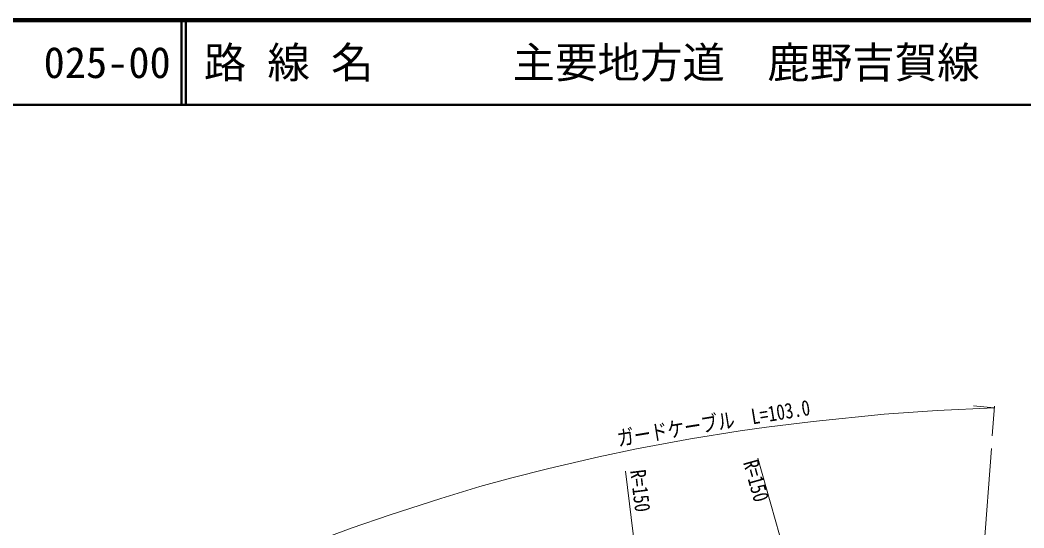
# Model space of a CAD drawing. Units: millimetres, scale not verified. Extents: x 40000 to 680000, y 20000 to 380000.
# Drawn here: x 158747 to 276948, y 320147 to 380000 of the extents above; entities that cross this region are included whole.
import ezdxf
from ezdxf.enums import TextEntityAlignment as Align

# ---------------------------------------------------------------- set-up
doc = ezdxf.new("R2010")
doc.units = ezdxf.units.MM
doc.header["$LTSCALE"] = 1000
doc.linetypes.add('CHAIN', pattern=[18.5, 12, -1.5, 3.5, -1.5])
for name, color, linetype, lineweight in [('M-BMK', 2, 'CHAIN', 13), ('M-STR-HTXT', 7, 'Continuous', 13), ('M-TTL', 2, 'Continuous', 140), ('M-TTL-LINE', 7, 'Continuous', 50)]:
    doc.layers.add(name, color=color, linetype=linetype, lineweight=lineweight)
doc.layers.add('M-TTL-TXT', color=7, linetype='Continuous')
doc.styles.add('ＭＳ ゴシック', font='')
doc.styles.get('ＭＳ ゴシック').set_extended_font_data('MS Gothic')

msp = doc.modelspace()

# ---------------------------------------------------------------- linework, layer by layer
at = {"layer": 'M-BMK'}
msp.add_line((269560, 280653), (273569, 335806), dxfattribs=at)
at = {"layer": 'M-STR-HTXT'}
for p, q in [((273459, 334300), (271015, 334532)), ((253678, 299716), (245630, 328358)), ((233809, 295735), (230037, 326831))]:
    msp.add_line(p, q, dxfattribs=at)
msp.add_lwpolyline([(182637, 314325), (186547, 315841), (192157, 318049), (197725, 320121), (202325, 321710), (208307, 323620), (212868, 325036), (216490, 326004), (220998, 327142), (226906, 328513), (231330, 329464), (237698, 330654), (243553, 331608), (246634, 332017), (252128, 332710), (260504, 333571), (266713, 333995), (273459, 334300)], dxfattribs=at)
at = {"layer": 'M-TTL'}
msp.add_line((680000, 380000), (40000, 380000), dxfattribs=at)
at = {"layer": 'M-TTL-LINE'}
for p, q in [((177750, 380000), (177750, 370000)), ((178250, 380000), (178250, 370000)), ((40000, 370000), (680000, 370000))]:
    msp.add_line(p, q, dxfattribs=at)

# ---------------------------------------------------------------- texts
at = {"layer": 'M-STR-HTXT', "style": 'ＭＳ ゴシック', "width": 0.8}
msp.add_text('ガードケーブル\u3000L=103.0', height=1833, rotation=9.255, dxfattribs=at).set_placement((240634, 331080), align=Align.BOTTOM_CENTER)
msp.add_text('R=150', height=1833, rotation=285.696, dxfattribs=at).set_placement((245630, 328358), align=Align.TOP_LEFT)
msp.add_text('R=150', height=1833, rotation=276.918, dxfattribs=at).set_placement((230037, 326831), align=Align.BOTTOM_LEFT)
at = {"layer": 'M-TTL-TXT', "style": 'ＭＳ ゴシック'}
for s, p in [('路 線 名', (180380, 375000)), ('主要地方道\u3000鹿野吉賀線', (216734, 375000)), ('025-00', (161521, 375000))]:
    msp.add_text(s, height=3666, dxfattribs=at).set_placement(p, align=Align.MIDDLE_LEFT)

doc.saveas('drawing.dxf')
